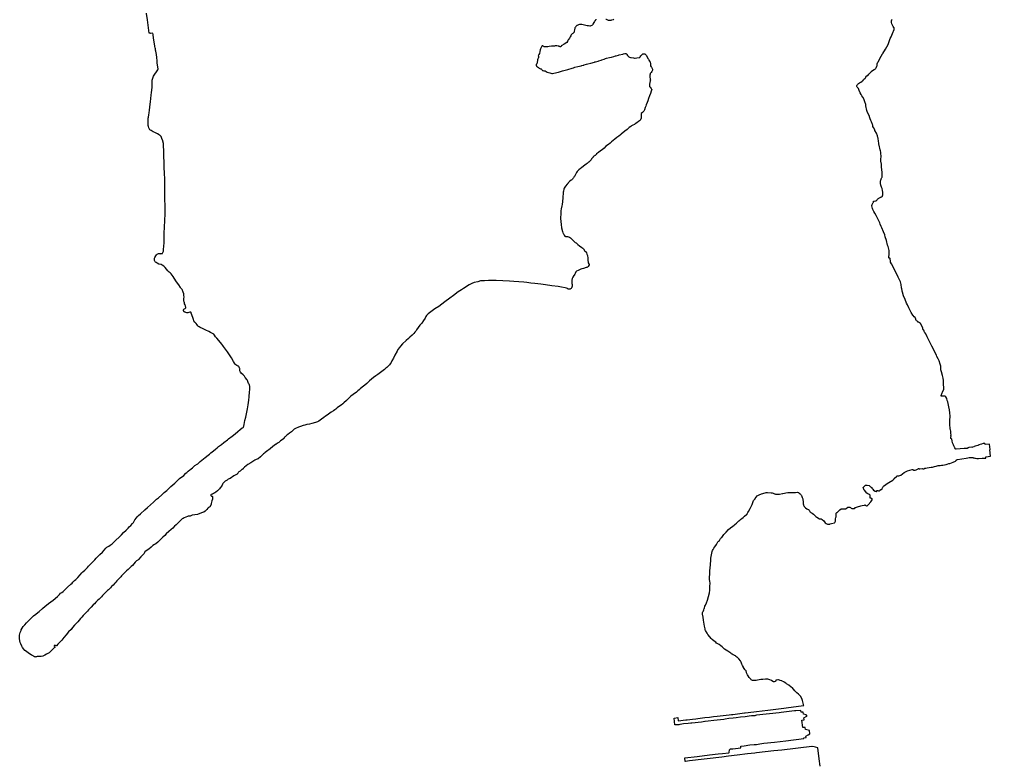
# Model space of a CAD drawing. Header units: inches. Extents: x 1341578 to 1502124, y 557203 to 748561.
# Drawn here: x 1448050 to 1456861, y 566070 to 572836 of the extents above; entities that cross this region are included whole.
import ezdxf

# ---------------------------------------------------------------- set-up
doc = ezdxf.new("R2010")
doc.units = ezdxf.units.IN
doc.header["$MEASUREMENT"] = 0
doc.layers.add('Zipcode', color=7, linetype='Continuous')

msp = doc.modelspace()

# ---------------------------------------------------------------- linework, layer by layer
at = {"layer": 'Zipcode'}
for points in [[(1453279.2, 572836.8), (1453279.1, 572831), (1453277.7, 572827.8), (1453274.8, 572823.7), (1453271.7, 572821.4), (1453268.1, 572818.2), (1453261.3, 572806.5), (1453252.2, 572792.4), (1453249.7, 572786.6), (1453244.2, 572781.6), (1453233.2, 572776.8), (1453228.7, 572775.3), (1453225.5, 572775.3), (1453211.6, 572776), (1453200.5, 572777.1), (1453176.4, 572782.5), (1453164.5, 572787.6), (1453153.3, 572789.6), (1453145.4, 572789.9), (1453129.8, 572789.2), (1453122.2, 572786.5), (1453117.2, 572784.8), (1453109.5, 572780.7), (1453106.7, 572779.4), (1453102.7, 572777.4), (1453096.6, 572772.1), (1453094.3, 572766.7), (1453090.2, 572759.2), (1453087.7, 572751), (1453085.7, 572743.5), (1453085.1, 572739.7), (1453084.4, 572730.2), (1453083.7, 572724.8), (1453081.5, 572720), (1453079.4, 572714.7), (1453078.2, 572713.3), (1453075.2, 572710.6), (1453071.4, 572707.9), (1453065.4, 572705.6), (1453061.3, 572702.8), (1453056.4, 572696.5), (1453051.9, 572687.1), (1453047.1, 572677.3), (1453041.8, 572666.8), (1453035.3, 572656.4), (1453029.6, 572649.5), (1453026.4, 572645.1), (1453024.8, 572641.1), (1453023.7, 572637.4), (1453022.6, 572634.1), (1453015.8, 572625.5), (1452993.5, 572611.7), (1452970.9, 572600.3), (1452965.7, 572596.8), (1452963.5, 572593.9), (1452962.8, 572588.7), (1452961, 572587), (1452959.3, 572586.7), (1452956.6, 572586.9), (1452952.7, 572588.4), (1452945, 572591.1), (1452942.5, 572591.9), (1452926.9, 572596.6), (1452921.1, 572597.2), (1452917.7, 572597.2), (1452914, 572596.4), (1452910.1, 572594.7), (1452905.1, 572592.7), (1452901.6, 572592.3), (1452895.1, 572592.7), (1452876, 572591.9), (1452857.5, 572588.8), (1452843.3, 572588.2), (1452830.3, 572586.7), (1452820.4, 572586.3), (1452810.3, 572587), (1452806.4, 572588.7), (1452802.6, 572591.7), (1452797.8, 572594.6), (1452794.7, 572595.2), (1452794.2, 572595.1), (1452792.1, 572594.8), (1452790.5, 572593.8), (1452789.2, 572591.8), (1452787.6, 572587.1), (1452778.1, 572568.3), (1452775.2, 572559.6), (1452771.9, 572544.7), (1452767.2, 572525.8), (1452763.3, 572518.4), (1452761.9, 572515.7), (1452761.7, 572515.5), (1452758.8, 572510.3), (1452757.8, 572506.2), (1452757.9, 572503), (1452758, 572502.8), (1452759, 572496.5), (1452759.2, 572491.5), (1452758.2, 572487.9), (1452756.8, 572484.8), (1452756.4, 572483.7), (1452753, 572478.2), (1452750.2, 572467.4), (1452749.2, 572463.5), (1452748.9, 572457.3), (1452748.4, 572449.2), (1452746.6, 572442.3), (1452745.1, 572436.6), (1452742.8, 572432.6), (1452739.4, 572427.2), (1452738.5, 572422), (1452738.8, 572417.6), (1452739.7, 572414.2), (1452741.2, 572412), (1452744.2, 572409.7), (1452744.9, 572408.8), (1452750.4, 572406.6), (1452760.5, 572397.8), (1452764.3, 572394.4), (1452771.2, 572390.2), (1452777, 572388.3), (1452784.7, 572385.6), (1452787.6, 572384), (1452790.2, 572380.9), (1452793.6, 572374.9), (1452796.9, 572371.9), (1452800.1, 572370.4), (1452808.1, 572369.2), (1452811.6, 572369), (1452818.4, 572367.7), (1452823.7, 572366), (1452828.9, 572362.9), (1452838.2, 572357.9), (1452849.4, 572353.8), (1452862.1, 572351.3), (1452872.4, 572348.5), (1452881.2, 572345.9), (1452887.8, 572345.9), (1452898.6, 572347.9), (1452939.5, 572358.1), (1452975.9, 572367.9), (1453024.1, 572381.8), (1453063.6, 572393.5), (1453065.8, 572394.1), (1453077.9, 572397.4), (1453090.2, 572400.7), (1453116.9, 572408.8), (1453146, 572415), (1453151, 572416.1), (1453164.2, 572419.1), (1453170.2, 572421.1), (1453173.9, 572422.4), (1453194.4, 572429), (1453207.2, 572432.6), (1453233.9, 572439.5), (1453235.4, 572439.9), (1453265.9, 572447.9), (1453270.2, 572449.1), (1453276.2, 572450.8), (1453300.7, 572458), (1453307.2, 572459.9), (1453327.6, 572465.8), (1453334.1, 572467.6), (1453355.3, 572474.7), (1453367.1, 572480), (1453377, 572483.9), (1453404.4, 572488.8), (1453422.6, 572493.1), (1453444, 572499), (1453457, 572503.7), (1453464.4, 572506.2), (1453484.4, 572511), (1453491.5, 572512.7), (1453525.1, 572520.8), (1453531, 572522.3), (1453542.3, 572525.2), (1453550.8, 572525.3), (1453552.5, 572524.9), (1453556.8, 572522.1), (1453556.9, 572522), (1453560.2, 572517.4), (1453567.2, 572508.9), (1453580.1, 572496.4), (1453585.4, 572493.9), (1453593.5, 572491.2), (1453599.7, 572490.1), (1453620.2, 572486.2), (1453629, 572485.1), (1453636.3, 572485), (1453651.4, 572485.4), (1453673.8, 572488.8), (1453676.8, 572489.8), (1453679.2, 572491.4), (1453682.6, 572496.4), (1453687.9, 572504.9), (1453693.1, 572512.1), (1453702.1, 572520), (1453705.9, 572521.7), (1453709.4, 572523.3), (1453712.1, 572524.4), (1453715.9, 572524.7), (1453718.2, 572524.7), (1453720.5, 572524.4), (1453722.5, 572523.3), (1453725.1, 572521.9), (1453730.7, 572518), (1453738.4, 572509.2), (1453752.4, 572481.7), (1453757.4, 572473.5), (1453761.1, 572467.4), (1453761.5, 572466.8), (1453766.7, 572458), (1453772.1, 572450.4), (1453773.6, 572444.7), (1453774.7, 572438.7), (1453775.5, 572427.5), (1453775.9, 572418.4), (1453776.6, 572413.6), (1453780.4, 572405), (1453783.2, 572401.1), (1453790.1, 572390), (1453792.6, 572383.5), (1453793.3, 572377.7), (1453792.8, 572373.9), (1453791.6, 572370.1), (1453787.6, 572361.3), (1453781.3, 572353.4), (1453773.8, 572343.7), (1453770.9, 572336.7), (1453770.2, 572332.9), (1453768.1, 572314.2), (1453768.8, 572309.7), (1453771, 572300.9), (1453773.7, 572292.5), (1453774.3, 572285), (1453773.2, 572281.3), (1453771.6, 572278.2), (1453766.8, 572248.9), (1453766.2, 572245.4), (1453764.9, 572238.5), (1453765, 572232.5), (1453765.6, 572231.2), (1453767.8, 572227.8), (1453773.3, 572219.9), (1453782.6, 572209.7), (1453785.8, 572203.8), (1453786.6, 572201.4), (1453784.4, 572193.9), (1453782.3, 572185), (1453774.3, 572163.9), (1453766.3, 572143), (1453758, 572116.9), (1453751.6, 572097.4), (1453744.8, 572080.9), (1453735.6, 572059.9), (1453732.8, 572047.9), (1453728.5, 572034.6), (1453721.5, 572016.2), (1453714.3, 572003.6), (1453702.6, 571990.1), (1453692.1, 571980.6), (1453691.7, 571976.6), (1453691.7, 571970.1), (1453691.8, 571964.2), (1453691.8, 571963.6), (1453691.2, 571943.1), (1453691.1, 571941.5), (1453690.2, 571937.6), (1453687.2, 571931.4), (1453685.7, 571928.3), (1453683.7, 571923.8), (1453682, 571920.9), (1453678.5, 571917.3), (1453674.2, 571913.6), (1453667, 571907.6), (1453652.6, 571896.2), (1453637.5, 571887.2), (1453628.9, 571882.8), (1453615.4, 571875.8), (1453609.5, 571872.1), (1453603.5, 571868.3), (1453596.9, 571864.7), (1453582.6, 571853.4), (1453563.8, 571837.7), (1453543.8, 571821.4), (1453508.8, 571793.4), (1453502.5, 571788.6), (1453486.9, 571776.3), (1453471.2, 571762.5), (1453451.7, 571747), (1453421, 571723.7), (1453409.8, 571712.7), (1453393.2, 571699.4), (1453370.8, 571683.8), (1453355.2, 571668.2), (1453336.6, 571652.9), (1453322, 571642.4), (1453304.8, 571627.9), (1453286.7, 571616.4), (1453281.2, 571607), (1453279.2, 571604.8), (1453276.7, 571602.7), (1453274.7, 571601.5), (1453269.9, 571599.5), (1453266.8, 571597.6), (1453262.8, 571594.7), (1453262.6, 571594.5), (1453256.7, 571588.9), (1453254.2, 571585.5), (1453251, 571581.2), (1453241.4, 571569.3), (1453235.9, 571561.9), (1453224, 571548.1), (1453220.8, 571544.3), (1453216.6, 571540.4), (1453212.9, 571538.2), (1453207.9, 571534.7), (1453204.3, 571531.8), (1453199.8, 571528.1), (1453193.2, 571522.8), (1453168.8, 571504.7), (1453149.8, 571489.3), (1453146.6, 571486.7), (1453139.6, 571480.9), (1453126.5, 571470.5), (1453123, 571467.7), (1453116.7, 571461.4), (1453110.8, 571454.6), (1453104.4, 571444.5), (1453090.6, 571422.3), (1453084.5, 571410.6), (1453083.2, 571408), (1453076.7, 571395.9), (1453072.2, 571390.3), (1453068.2, 571386.5), (1453060.8, 571379.5), (1453060.5, 571379.2), (1453056, 571375.7), (1453044.2, 571366.8), (1453042, 571364.4), (1453029.2, 571350.5), (1453027.9, 571349.3), (1453018.8, 571340.7), (1453002.9, 571321.2), (1452993.1, 571303.7), (1452990.5, 571294.9), (1452986.4, 571277.3), (1452983.9, 571266.1), (1452983.8, 571265.7), (1452979.6, 571216.7), (1452979.5, 571212.1), (1452979.4, 571211.3), (1452973.5, 571156.2), (1452971, 571142.7), (1452964.9, 571115.4), (1452962.1, 571099.1), (1452961.2, 571085.7), (1452960.8, 571061.9), (1452960.1, 571042.8), (1452960.2, 571029), (1452964, 570974.4), (1452967.8, 570942.8), (1452976.4, 570910.1), (1452979.9, 570898.5), (1452982.4, 570893.8), (1452991.9, 570875.9), (1452997.9, 570868.8), (1453003.9, 570865.9), (1453010, 570864.5), (1453015, 570864.2), (1453021, 570864), (1453030.2, 570862.5), (1453036.2, 570860.1), (1453042, 570857.6), (1453048.5, 570853.1), (1453069.6, 570830.3), (1453075.6, 570825.4), (1453093, 570811.4), (1453093.4, 570811.1), (1453100, 570805.7), (1453117.1, 570791.8), (1453130.7, 570781), (1453152, 570765.5), (1453162, 570757.6), (1453167.8, 570752.3), (1453180.6, 570732.8), (1453185.8, 570727), (1453187.4, 570725.2), (1453193.6, 570716.2), (1453198.1, 570704.1), (1453202.8, 570693.1), (1453204.9, 570687.2), (1453206.9, 570674.6), (1453207.9, 570657.8), (1453208.4, 570643.5), (1453208.6, 570637.8), (1453209.5, 570631.7), (1453211.4, 570627), (1453217.5, 570611.5), (1453218.5, 570609.3), (1453218.4, 570606), (1453217.8, 570603.3), (1453216, 570600.9), (1453210.9, 570593.1), (1453204.5, 570585.9), (1453198.9, 570583.7), (1453192.4, 570582.3), (1453167.4, 570575.5), (1453151, 570571.8), (1453143.2, 570568.1), (1453120.4, 570556.2), (1453105, 570548.8), (1453099, 570544.8), (1453097, 570542), (1453094, 570536.5), (1453092, 570530), (1453089.2, 570522.8), (1453082.7, 570513.4), (1453079.6, 570509.1), (1453070.1, 570496.6), (1453066.3, 570489.9), (1453064.2, 570483.6), (1453063.9, 570478.2), (1453062.8, 570470), (1453062.6, 570466.5), (1453060.9, 570437.8), (1453062.9, 570435.3), (1453064.3, 570431.6), (1453065.2, 570426.5), (1453065.1, 570423.1), (1453064.6, 570419.2), (1453064.6, 570418.7), (1453063.4, 570411.4), (1453062.2, 570408), (1453060.4, 570403.1), (1453059.1, 570400.4), (1453058.6, 570399.5), (1453055, 570393.4), (1453051.1, 570389.8), (1453046.1, 570386.9), (1453042.9, 570385.6), (1453039.3, 570385.5), (1453035.3, 570386.3), (1453029.1, 570387.9), (1453021.7, 570391.5), (1453012.8, 570394.5), (1453001.4, 570397.8), (1452969.1, 570405.6), (1452938.7, 570409.5), (1452879, 570416.9), (1452823.9, 570427.3), (1452779.7, 570432.1), (1452726.1, 570438.8), (1452690.5, 570442.3), (1452653.3, 570447.7), (1452625.7, 570450.3), (1452537, 570457.1), (1452496.5, 570460.3), (1452436.2, 570462), (1452375.3, 570465.2), (1452304.8, 570463.7), (1452268.6, 570462.8), (1452232.1, 570460.7), (1452207.7, 570454.6), (1452175.2, 570447), (1452155.2, 570439), (1452142.7, 570431.3), (1452130.4, 570424.5), (1452079.6, 570393.6), (1452062.2, 570381.2), (1452030.2, 570360.8), (1451987.5, 570329.6), (1451954.1, 570304.2), (1451910, 570272.9), (1451881.2, 570251.5), (1451855.2, 570230.4), (1451818.8, 570206.5), (1451795.2, 570189.9), (1451758, 570161.5), (1451743.3, 570147.1), (1451737.8, 570137.5), (1451730.6, 570123.1), (1451716.6, 570101.3), (1451699.9, 570079.2), (1451683.5, 570059.2), (1451653.3, 570018.7), (1451645.1, 570006), (1451638.6, 569996.5), (1451629.2, 569984.7), (1451613.4, 569969.4), (1451593.4, 569949.9), (1451580, 569939.2), (1451558.5, 569920), (1451526.5, 569890.3), (1451506.9, 569869.3), (1451498.1, 569856.9), (1451484.7, 569837.3), (1451476.9, 569824.7), (1451456.3, 569787.7), (1451442.6, 569759.1), (1451428.9, 569734.4), (1451421.6, 569721.1), (1451414.3, 569710), (1451406.9, 569700.2), (1451396.6, 569688.7), (1451383.8, 569676), (1451374.7, 569668.1), (1451360.9, 569656.3), (1451338.7, 569638), (1451301, 569612.5), (1451282.2, 569599.3), (1451262.7, 569585.2), (1451224.8, 569554.2), (1451219.8, 569549.6), (1451215.9, 569544.6), (1451212.3, 569539.7), (1451210.5, 569537.6), (1451206.8, 569535.3), (1451200.8, 569531.1), (1451182.9, 569516.3), (1451160.7, 569498), (1451142.1, 569480.9), (1451131.6, 569472.3), (1451120.3, 569462.7), (1451108, 569451.3), (1451076.8, 569429.3), (1451058.1, 569415.5), (1451036.2, 569393.6), (1451023.6, 569382.5), (1451018.3, 569377), (1450993.4, 569353.4), (1450984.3, 569345.7), (1450967.9, 569333.5), (1450953.9, 569324), (1450933, 569308.6), (1450926, 569302.7), (1450919.9, 569297), (1450911.8, 569290.3), (1450900.3, 569283.2), (1450877.5, 569269.8), (1450855.5, 569251.9), (1450842.2, 569242.3), (1450826.4, 569232.8), (1450813, 569222.3), (1450790.4, 569205), (1450766.1, 569188.9), (1450759.9, 569185.5), (1450753.6, 569182), (1450736.3, 569177), (1450704.2, 569167), (1450680.6, 569161.6), (1450658.8, 569157.6), (1450640.6, 569153.2), (1450625, 569149), (1450601.1, 569140.5), (1450582.8, 569134.3), (1450553.9, 569122.2), (1450548.4, 569119.3), (1450541.8, 569115.1), (1450534.3, 569107), (1450528, 569100), (1450518.8, 569091.7), (1450499.3, 569077.8), (1450484.4, 569067.7), (1450477.4, 569061.8), (1450472.6, 569057.7), (1450459.9, 569046.9), (1450455.1, 569042), (1450453.3, 569039.3), (1450453.3, 569039.3), (1450451.4, 569034.6), (1450449.8, 569031.8), (1450445.3, 569027.7), (1450435.3, 569019.3), (1450417.9, 569009), (1450411.2, 569003), (1450403.4, 568995.5), (1450398.2, 568991.7), (1450391.2, 568988.4), (1450375.5, 568977), (1450373.3, 568975.3), (1450362.1, 568966.6), (1450350.4, 568957.5), (1450326.1, 568937.3), (1450291.4, 568912.8), (1450281.1, 568904.9), (1450273.9, 568898.4), (1450264.9, 568890.6), (1450255.5, 568881.7), (1450244.2, 568871.4), (1450236.9, 568864.7), (1450214.7, 568847.3), (1450197.3, 568839.4), (1450185.4, 568833.9), (1450167.3, 568823.1), (1450148.2, 568809.1), (1450123.8, 568793.5), (1450108.1, 568782), (1450093.3, 568770.4), (1450086.4, 568764.4), (1450083.4, 568761.3), (1450081.1, 568756.9), (1450079.6, 568754.3), (1450078.4, 568752.8), (1450075.3, 568751.2), (1450072.7, 568750.6), (1450069.8, 568749.6), (1450068.9, 568749.4), (1450064.9, 568746.3), (1450051.5, 568733), (1450041.3, 568727.2), (1450036.3, 568723.8), (1450033.6, 568718.2), (1450031.8, 568715.3), (1450029.1, 568710.3), (1450027, 568708.5), (1450022.5, 568705.3), (1450012.5, 568701.8), (1449996.1, 568692.6), (1449961.8, 568668.9), (1449945, 568660), (1449933.7, 568652.5), (1449918.2, 568641.9), (1449904.8, 568630), (1449896.2, 568621.6), (1449892.3, 568616), (1449888.7, 568607.9), (1449883.1, 568598), (1449877, 568589.3), (1449871.8, 568582.2), (1449864.2, 568574.7), (1449860.9, 568570.5), (1449846.5, 568556), (1449831.7, 568544.7), (1449822, 568536.1), (1449811.2, 568530), (1449801.1, 568525.9), (1449789.7, 568522.1), (1449786.9, 568520), (1449786.6, 568518.5), (1449786.9, 568514.6), (1449788.5, 568510.1), (1449789.5, 568508.7), (1449793.2, 568506.9), (1449796, 568506.3), (1449798.8, 568506.2), (1449800.3, 568506), (1449801.8, 568504.3), (1449802.7, 568501.6), (1449802.8, 568499.1), (1449802.6, 568493.9), (1449800.4, 568480), (1449795.7, 568463.5), (1449793.4, 568452.9), (1449791.2, 568439.2), (1449788.9, 568433), (1449785.9, 568425), (1449778.9, 568414.4), (1449773.7, 568408.3), (1449766.3, 568402.8), (1449760.4, 568396.7), (1449750.3, 568385.2), (1449735.6, 568371.5), (1449723.9, 568363.2), (1449711.9, 568357.5), (1449686.3, 568348.4), (1449665.1, 568342), (1449640.5, 568338.2), (1449617.2, 568333.1), (1449605.7, 568328.7), (1449600.3, 568326.6), (1449595.2, 568325.7), (1449591.2, 568325), (1449582.6, 568325.6), (1449574.5, 568323), (1449561.2, 568317), (1449544.7, 568308.9), (1449536.3, 568305.8), (1449528, 568301), (1449517.5, 568292.5), (1449507.6, 568284.1), (1449492.2, 568268), (1449481, 568257.3), (1449471.6, 568247.6), (1449457.7, 568234.7), (1449440.9, 568217.8), (1449425.6, 568203.4), (1449407.1, 568186.6), (1449382.6, 568164.3), (1449368.1, 568150.2), (1449352.1, 568134.7), (1449327.6, 568109.2), (1449316.1, 568098.1), (1449305.2, 568088.3), (1449288.6, 568075.8), (1449275.9, 568068.2), (1449262, 568057.8), (1449244.4, 568043.4), (1449222.8, 568025.7), (1449200.2, 568009.8), (1449188.3, 568000.2), (1449184.4, 567995.4), (1449181.5, 567987.8), (1449180.1, 567984.6), (1449176.7, 567981.1), (1449167.7, 567971.5), (1449150.6, 567956.8), (1449130.5, 567932.4), (1449123.7, 567926.2), (1449113.8, 567919.5), (1449101.2, 567908.2), (1449087.4, 567892.7), (1449075, 567878.9), (1449064.8, 567869.7), (1449051.6, 567857.4), (1449037.4, 567842.4), (1449023.1, 567829), (1449010.9, 567817.5), (1449000.1, 567806.7), (1448985.5, 567791.6), (1448976.9, 567783.9), (1448968.8, 567774.7), (1448958.2, 567761.7), (1448945.4, 567749.9), (1448934.6, 567739.5), (1448924.1, 567727.7), (1448915.9, 567717.8), (1448900.3, 567699.1), (1448885, 567685.6), (1448875.9, 567675.2), (1448869.1, 567668.1), (1448859.6, 567657.7), (1448850.1, 567649.9), (1448840.1, 567641.9), (1448816.3, 567618.7), (1448804.4, 567604.5), (1448795.6, 567594.4), (1448783.1, 567580.8), (1448774.8, 567573.3), (1448762.2, 567562.1), (1448743, 567543.3), (1448731.2, 567530.6), (1448720.5, 567520.5), (1448701, 567500), (1448677.1, 567475.4), (1448666.7, 567463.9), (1448646.3, 567442.7), (1448628.8, 567424.4), (1448616.7, 567409.8), (1448604.5, 567396.9), (1448579.2, 567367.1), (1448570, 567356.6), (1448559.2, 567345.4), (1448549.7, 567334.9), (1448532.7, 567313.5), (1448518.4, 567297.2), (1448495.7, 567274.2), (1448474.1, 567247.6), (1448452.6, 567223.5), (1448433.8, 567200.4), (1448400.1, 567163.7), (1448386.4, 567149.4), (1448382.6, 567147.6), (1448380.6, 567147.8), (1448376.4, 567149.9), (1448373.3, 567151.3), (1448370.5, 567152.5), (1448368.7, 567151.9), (1448366.8, 567150.4), (1448365.6, 567149.1), (1448365, 567147.6), (1448365.2, 567145.8), (1448366.2, 567143.9), (1448367.7, 567141.6), (1448370.5, 567135.8), (1448370.2, 567134), (1448366.8, 567129), (1448363.8, 567126.2), (1448351.6, 567114.9), (1448330.9, 567096.7), (1448319.3, 567084.4), (1448297.2, 567072.3), (1448281.2, 567063), (1448262.9, 567055.5), (1448246.6, 567051.9), (1448227.6, 567050.7), (1448216.4, 567052.3), (1448211.5, 567052.2), (1448205.1, 567049.7), (1448201, 567047.3), (1448197.4, 567046.8), (1448192.6, 567046.6), (1448189.2, 567047.3), (1448178.5, 567054.5), (1448174.9, 567057.4), (1448169.2, 567059.7), (1448160.8, 567063.1), (1448146.6, 567072), (1448132.7, 567081.4), (1448113.9, 567095.6), (1448100, 567107.2), (1448089.4, 567118.1), (1448079.2, 567131.8), (1448070.8, 567145.8), (1448062.5, 567166.6), (1448058, 567178.9), (1448050.6, 567212.8), (1448050.4, 567226.1), (1448050.2, 567235.2), (1448050.9, 567245.1), (1448054, 567257.9), (1448057.1, 567268.2), (1448060.4, 567276.8), (1448065, 567287.7), (1448067.5, 567294.2), (1448075.8, 567309.5), (1448084, 567322.7), (1448092.4, 567333.9), (1448098.8, 567340.2), (1448113.4, 567355.8), (1448136, 567378.6), (1448160.2, 567401.8), (1448178.4, 567419.1), (1448200.2, 567437), (1448216.3, 567450.1), (1448230.6, 567461.2), (1448258.2, 567486.2), (1448282.3, 567506.9), (1448295.2, 567516.6), (1448313.6, 567532.6), (1448334, 567547.4), (1448357.5, 567564.2), (1448395.6, 567596.4), (1448415.3, 567615.6), (1448424.3, 567625.6), (1448433.9, 567632.9), (1448446.9, 567641.8), (1448462.1, 567655.9), (1448486.6, 567681.9), (1448515.6, 567709), (1448527.3, 567717.8), (1448534.3, 567727.2), (1448543.1, 567736.1), (1448550.5, 567742.6), (1448561.2, 567751.5), (1448578.9, 567769.6), (1448601.5, 567792.2), (1448615.6, 567810.3), (1448625, 567819.7), (1448642.2, 567835.9), (1448654.5, 567847.7), (1448666.9, 567857.9), (1448676.4, 567870.1), (1448713.2, 567907.9), (1448734.7, 567929.2), (1448747.3, 567945.6), (1448765.1, 567962), (1448781.2, 567976.6), (1448803.5, 568000), (1448834.8, 568035.6), (1448844.2, 568043.4), (1448848.2, 568046.4), (1448856.1, 568051.1), (1448860.7, 568053.7), (1448873.3, 568061.7), (1448881.7, 568068.4), (1448890.5, 568074.4), (1448898.4, 568081.6), (1448920.5, 568103.5), (1448957.7, 568138.7), (1448975, 568157.2), (1448995.8, 568176.8), (1449018.2, 568198.9), (1449036.3, 568216.2), (1449046.5, 568227.9), (1449062.3, 568241.2), (1449077.5, 568258.7), (1449084.7, 568268.4), (1449097, 568291.6), (1449111.9, 568311.3), (1449119.4, 568319.7), (1449131.4, 568331.5), (1449147.8, 568345.3), (1449188.7, 568381.8), (1449212.5, 568404.1), (1449267, 568452.1), (1449279, 568464.4), (1449293.9, 568478.5), (1449312.6, 568493.1), (1449343.6, 568518.4), (1449364.5, 568539.1), (1449387.6, 568558.5), (1449409.3, 568579.8), (1449423.3, 568593.5), (1449459.8, 568624.2), (1449483.8, 568649.1), (1449502.4, 568666.1), (1449542, 568695.9), (1449560.6, 568714.9), (1449569.3, 568722.7), (1449581.3, 568732.7), (1449595.6, 568744.8), (1449603.9, 568751), (1449604.8, 568751.6), (1449607.7, 568753.8), (1449609, 568755.1), (1449619.3, 568765.7), (1449636.9, 568780.9), (1449642.9, 568785.2), (1449663.1, 568798.7), (1449668, 568802.1), (1449670.4, 568804.3), (1449679.7, 568813.2), (1449689.6, 568821.1), (1449735.4, 568858.6), (1449761.3, 568880.2), (1449773.4, 568889.3), (1449785.6, 568899.8), (1449811.8, 568920), (1449830, 568933), (1449844.7, 568944.6), (1449857.3, 568958.4), (1449883, 568976.2), (1449904.9, 568994.8), (1449936.6, 569017.4), (1449946.9, 569027), (1449979.7, 569053.1), (1450006.3, 569072.7), (1450032.5, 569093.9), (1450054.2, 569112.9), (1450071.9, 569126.4), (1450079, 569130.2), (1450081.9, 569133.9), (1450084, 569137.7), (1450085.7, 569142.8), (1450088.4, 569156.4), (1450095.4, 569193.2), (1450105.1, 569225.2), (1450120.2, 569301.5), (1450126.5, 569335.3), (1450130.7, 569380.1), (1450133.9, 569407.8), (1450138.5, 569454.2), (1450139.6, 569473.6), (1450140.1, 569499), (1450140.2, 569504.7), (1450138.5, 569512), (1450137.7, 569515.7), (1450133.3, 569522.6), (1450129.2, 569530), (1450126.5, 569538.8), (1450123.5, 569549.4), (1450122.3, 569551.4), (1450115.4, 569562.8), (1450098.3, 569585.8), (1450091.2, 569595.3), (1450079.1, 569608.4), (1450062.9, 569624.7), (1450054.5, 569633.1), (1450051.5, 569639.4), (1450050.2, 569644.9), (1450049.8, 569649.7), (1450050, 569653.6), (1450049.8, 569659.5), (1450048.4, 569665.9), (1450047.1, 569669.4), (1450043.7, 569678.9), (1450041.3, 569684.5), (1450039.1, 569686.8), (1450034.4, 569688), (1450028.1, 569689.4), (1450021.8, 569692), (1450014.8, 569698), (1450008.5, 569706.6), (1450001.8, 569715.3), (1449992.9, 569729.9), (1449973.2, 569762.4), (1449961.4, 569782.1), (1449938, 569817.5), (1449902.3, 569864.7), (1449894.6, 569875.6), (1449885.7, 569888.4), (1449875.6, 569901.3), (1449873.8, 569903.6), (1449841, 569940.6), (1449828.1, 569954.9), (1449819.5, 569969.1), (1449813.8, 569976.6), (1449802.2, 569985), (1449784.5, 569994.2), (1449768, 570001.6), (1449742.8, 570012.9), (1449727.9, 570019.2), (1449711.3, 570028.2), (1449688.8, 570039), (1449681.9, 570043.4), (1449675.4, 570049), (1449670.2, 570054.9), (1449661.8, 570063.3), (1449653, 570074), (1449647.3, 570080.6), (1449640.5, 570088.1), (1449632.6, 570099.9), (1449629.7, 570111.4), (1449623.1, 570130.7), (1449609.8, 570167.8), (1449607.7, 570173.2), (1449607.5, 570173.9), (1449605.9, 570176.7), (1449604.2, 570177.3), (1449602.4, 570177.4), (1449600.5, 570177.5), (1449594.8, 570177.2), (1449586.3, 570174.7), (1449578.6, 570172.7), (1449573.5, 570172.3), (1449568.4, 570172.9), (1449558.5, 570175.1), (1449554.1, 570177.1), (1449552.2, 570177.8), (1449549, 570179.1), (1449546.8, 570180.3), (1449545.4, 570181.1), (1449544.4, 570182.1), (1449542.8, 570183.9), (1449541.5, 570185.3), (1449538.8, 570190), (1449538.3, 570194.2), (1449538.3, 570194.4), (1449539.3, 570198.5), (1449543, 570203.6), (1449547, 570207.1), (1449548, 570208.1), (1449548.8, 570208.4), (1449554.5, 570210.9), (1449557.2, 570213.1), (1449558.8, 570216.7), (1449559.1, 570219.2), (1449555.5, 570234.1), (1449554.9, 570242.3), (1449553.4, 570245.6), (1449549, 570254.4), (1449546.7, 570262.5), (1449543.5, 570271.1), (1449541.6, 570277.1), (1449540.7, 570284.9), (1449540.7, 570289.5), (1449541.4, 570301.5), (1449543.4, 570312.9), (1449542.8, 570331.7), (1449542, 570340.2), (1449541.2, 570342.7), (1449535.6, 570359.2), (1449531.9, 570369), (1449529.6, 570375), (1449528.3, 570378.2), (1449525.6, 570383), (1449522.8, 570385.9), (1449517.8, 570391.1), (1449515, 570396.8), (1449511.6, 570403.1), (1449496.2, 570426.9), (1449474.8, 570454.2), (1449453.2, 570485.9), (1449445, 570501.6), (1449436.6, 570514.6), (1449426.7, 570527.1), (1449417.8, 570534.5), (1449409, 570539.6), (1449395.7, 570551.9), (1449371.4, 570583.3), (1449358.9, 570593.9), (1449345.1, 570605.4), (1449335.5, 570609.2), (1449315.8, 570614.1), (1449300.8, 570621.2), (1449289.9, 570629.2), (1449284.7, 570632.2), (1449281.1, 570635.7), (1449277.4, 570641.9), (1449275.5, 570645.6), (1449274.5, 570650.9), (1449274.3, 570653.3), (1449274.4, 570656.7), (1449275.5, 570665.7), (1449276.5, 570668.5), (1449279, 570675.1), (1449287.1, 570689.7), (1449292.6, 570698.5), (1449300.4, 570705.3), (1449313.2, 570710.5), (1449317.3, 570711.4), (1449324.3, 570710.5), (1449329.7, 570708.8), (1449334.1, 570709), (1449334.8, 570709), (1449341.4, 570709.8), (1449345.3, 570710.4), (1449346.9, 570711.3), (1449348.9, 570713.2), (1449352.7, 570720.4), (1449356.1, 570732.9), (1449358.7, 570747.6), (1449361.7, 570777.8), (1449363.5, 570807.3), (1449364.1, 570836.5), (1449364.4, 570888.6), (1449366.6, 570956.9), (1449369.1, 571002.6), (1449371.8, 571075.2), (1449371.8, 571078), (1449371.9, 571126.7), (1449371.3, 571146.5), (1449369.6, 571201.5), (1449369.5, 571279.4), (1449369, 571314.1), (1449368, 571374.7), (1449365.2, 571448.8), (1449364.6, 571481.1), (1449364, 571518.2), (1449363.5, 571529.3), (1449360.7, 571600.9), (1449360.5, 571639.8), (1449360.5, 571646.8), (1449360, 571654), (1449358.3, 571676.9), (1449355.8, 571709.7), (1449352.7, 571729.1), (1449351, 571733.8), (1449343, 571755.9), (1449339.7, 571764.3), (1449335.4, 571771.7), (1449332.1, 571776.4), (1449328.1, 571781.3), (1449321.1, 571785.8), (1449318.9, 571787.2), (1449304.2, 571798.2), (1449279.8, 571809.4), (1449264.6, 571816.4), (1449246.4, 571825.8), (1449238.3, 571829.6), (1449234.2, 571833), (1449230.5, 571839.1), (1449225.5, 571850.6), (1449220.6, 571864.5), (1449219.1, 571872.6), (1449218.8, 571888.7), (1449218.6, 571896.1), (1449218.1, 571927.4), (1449219.2, 571937.9), (1449220.6, 571948.6), (1449224.9, 571969.2), (1449227.2, 571987.8), (1449230.1, 572011.2), (1449236.6, 572065.7), (1449238.7, 572088.2), (1449241.4, 572116.9), (1449244.4, 572146.7), (1449247.2, 572173.4), (1449250.8, 572194.1), (1449254.1, 572220.8), (1449255.6, 572237.3), (1449253.8, 572259.5), (1449253.4, 572272.4), (1449255.9, 572283.1), (1449268, 572321.6), (1449306.7, 572378.2), (1449310.2, 572383.3), (1449301.2, 572440.4), (1449299.2, 572458.3), (1449295.6, 572490.5), (1449292.5, 572518.4), (1449287.6, 572547.2), (1449286.2, 572555.8), (1449283.4, 572572.4), (1449283.2, 572573.5), (1449279.6, 572593.6), (1449269.7, 572649.4), (1449266.9, 572665.1), (1449262.8, 572698.2), (1449261.3, 572710.2), (1449241.3, 572708.2), (1449237.4, 572709.8), (1449235.3, 572710.9), (1449233.4, 572711.4), (1449226.8, 572711.1), (1449217.2, 572783.6), (1449210.8, 572832.8), (1449200.7, 572908.5)], [(1453442.6, 572836.9), (1453437.4, 572833.3), (1453421.8, 572827.4), (1453415.2, 572825.7), (1453406.2, 572825.5), (1453395.5, 572826.6), (1453376.6, 572834.2), (1453370.8, 572835.8)], [(1455313.3, 566055.5), (1455306.8, 566121.6), (1455293.6, 566220.9), (1455271.6, 566226.9), (1455259.1, 566229.7), (1455240.7, 566233.9), (1455240.5, 566234.8), (1454965.7, 566201.2), (1454894.6, 566193.4), (1454738.2, 566176.3), (1454722.9, 566174.4), (1454654.6, 566166.4), (1454561.8, 566155), (1454484.4, 566145.2), (1454422.3, 566137.8), (1454129.5, 566103.3), (1454093.8, 566098.5), (1454091.4, 566098.2), (1454088.3, 566129.9), (1454199.2, 566144.1), (1454310.4, 566157.6), (1454389.2, 566166.9), (1454428.1, 566171.1), (1454428.3, 566171.1), (1454486.2, 566177.4), (1454488, 566180.8), (1454493.4, 566203.4), (1454494.5, 566206.8), (1454494.8, 566207.7), (1454496.8, 566210.2), (1454498.7, 566211.4), (1454500.6, 566212), (1454521.8, 566213.7), (1454596.4, 566222.3), (1454595.2, 566237.2), (1454595.1, 566237.8), (1454624.3, 566241.6), (1454676.3, 566248.1), (1454716.3, 566251.8), (1454737.8, 566253.7), (1454768.6, 566258.1), (1454803.9, 566263), (1454901.6, 566274.1), (1455003.4, 566285.6), (1455166.7, 566306), (1455166.7, 566306.4), (1455167.8, 566311.6), (1455186.9, 566316.4), (1455185.1, 566329.2), (1455205.9, 566340.9), (1455205.9, 566340.9), (1455220.5, 566349.1), (1455220.5, 566349.5), (1455216.8, 566379.2), (1455180.3, 566388.3), (1455177.9, 566408), (1455167.5, 566407.5), (1455160.4, 566407.1), (1455157.9, 566407), (1455148.6, 566473.3), (1455165.4, 566474.9), (1455168.6, 566475.1), (1455168.6, 566475.4), (1455167.8, 566495.7), (1455188.2, 566506.7), (1455195.8, 566510.8), (1455188.1, 566520.7), (1455186.6, 566521.2), (1455164.4, 566528.7), (1455160.1, 566546.8), (1455145.4, 566546.8), (1455143.9, 566546.8), (1455142.3, 566546.8), (1455139.6, 566561.5), (1455095.4, 566557.5), (1455083.2, 566558.3), (1454960.2, 566543.3), (1454943.8, 566541.3), (1454736.4, 566517.7), (1454726.6, 566515.3), (1454721.7, 566514.1), (1454719.5, 566513.7), (1454715.5, 566513), (1454692, 566511.2), (1454671.4, 566509.6), (1454633.6, 566504.4), (1454591.7, 566500), (1454553.5, 566495.5), (1454525.4, 566492.8), (1454484.6, 566487.9), (1454452.7, 566482.6), (1454440.2, 566480.6), (1454381.3, 566473.8), (1454351.4, 566470.2), (1454297.3, 566464.1), (1454272, 566461.2), (1454268.3, 566460.6), (1454239.3, 566456), (1454149.1, 566446.1), (1454140.4, 566445.4), (1454116.8, 566443.5), (1454074.7, 566438.7), (1454045.3, 566434.3), (1454040.7, 566433.5), (1454033.2, 566432.1), (1454023.8, 566431.5), (1454001.5, 566430), (1453997, 566429.7), (1453991.2, 566492.3), (1454022.4, 566496.5), (1454026.8, 566467.2), (1454095.8, 566475.5), (1454107, 566476.7), (1454155.9, 566482), (1454185.7, 566486.2), (1454204.8, 566488.9), (1454248.6, 566493.9), (1454269.1, 566496.1), (1454311.6, 566500.7), (1454347.1, 566505.5), (1454380.8, 566510), (1454488.9, 566523.1), (1454510.4, 566525), (1454522.6, 566526.1), (1454543, 566528.9), (1454587.1, 566535), (1454628, 566539.1), (1454633, 566539.6), (1454661.5, 566543), (1454736.2, 566551.3), (1454838.9, 566564.2), (1454983.8, 566581.4), (1455006.7, 566584.5), (1455164.7, 566605.5), (1455165.8, 566605.6), (1455163.4, 566612.3), (1455163.1, 566614.5), (1455160.1, 566628.7), (1455153.7, 566652.8), (1455147.7, 566669.6), (1455135.7, 566691.2), (1455128.6, 566700.9), (1455117.7, 566710.4), (1455103, 566722.5), (1455087.8, 566736.8), (1455087.7, 566736.9), (1455083.7, 566740.6), (1455073.3, 566753.6), (1455073.3, 566753.6), (1455070.7, 566756.8), (1455062.9, 566765.6), (1455061.2, 566766.9), (1455052.7, 566773.5), (1455029.6, 566790.1), (1455010.7, 566804.6), (1455004, 566808.8), (1455004, 566808.8), (1454987.2, 566819.4), (1454984.6, 566821.1), (1454971.1, 566828.8), (1454971.1, 566828.8), (1454966.7, 566831.4), (1454952.6, 566834.2), (1454945.7, 566837.2), (1454936.6, 566838.9), (1454929.1, 566838.2), (1454917.5, 566836.1), (1454913.8, 566835.2), (1454911.7, 566833.6), (1454911.1, 566831.7), (1454910.7, 566829.1), (1454910.6, 566828.4), (1454909.9, 566825.8), (1454909.1, 566824.5), (1454906.7, 566823.5), (1454897.5, 566822.2), (1454892.7, 566821.7), (1454890.1, 566821.9), (1454886.5, 566823.7), (1454874.3, 566832.1), (1454859.2, 566840.6), (1454849, 566842.9), (1454840.8, 566844.6), (1454829.8, 566845.3), (1454824, 566846), (1454824, 566846), (1454819.6, 566846.5), (1454794.5, 566842.8), (1454777.7, 566841.4), (1454761.4, 566838.9), (1454746.4, 566836.6), (1454734.6, 566834.4), (1454728.5, 566833.9), (1454714.1, 566832.7), (1454710.7, 566832.4), (1454704, 566832.7), (1454700, 566833.7), (1454694.9, 566836.3), (1454694.7, 566836.4), (1454689.9, 566839.3), (1454689.8, 566839.5), (1454684.5, 566844.3), (1454682.1, 566847.1), (1454679.1, 566850.5), (1454673.4, 566857.7), (1454672, 566859.6), (1454660.8, 566875.2), (1454655.7, 566884), (1454647.4, 566902.9), (1454646.6, 566905.5), (1454641.9, 566921.1), (1454636.4, 566928.7), (1454631.1, 566931.6), (1454630.8, 566931.7), (1454629, 566933.8), (1454627.1, 566937.9), (1454624.7, 566943.3), (1454616.6, 566958.9), (1454616.2, 566959.6), (1454609.7, 566970.7), (1454604.6, 566983), (1454604.6, 566983), (1454597.2, 567000.6), (1454590.7, 567012.5), (1454575.4, 567030), (1454563.8, 567041.1), (1454558.4, 567046.3), (1454550.5, 567052.5), (1454550.4, 567052.6), (1454546.1, 567056), (1454537.5, 567060.6), (1454533.4, 567062.9), (1454533.3, 567062.9), (1454525.4, 567067.2), (1454517.7, 567071.6), (1454511, 567075.4), (1454504.2, 567080.3), (1454495.3, 567087.3), (1454477.3, 567100), (1454463.3, 567109.1), (1454462, 567109.9), (1454447.7, 567119.4), (1454443.1, 567121.5), (1454436.7, 567126.4), (1454428, 567135.3), (1454424.5, 567138.2), (1454414.6, 567146.8), (1454397.4, 567159.7), (1454375.4, 567173.5), (1454367.7, 567180.5), (1454354.3, 567191.5), (1454333.5, 567206.8), (1454329.7, 567211), (1454327.1, 567213.9), (1454314.7, 567228.4), (1454314.7, 567228.4), (1454314.2, 567229), (1454297, 567251.6), (1454288.7, 567264.3), (1454274.5, 567286.3), (1454272.2, 567292.2), (1454269.9, 567301.8), (1454265.1, 567325.6), (1454261.2, 567346), (1454257.6, 567382.1), (1454253.7, 567408.6), (1454247.2, 567435.6), (1454246.6, 567445.4), (1454247.8, 567450.4), (1454249.4, 567456), (1454252, 567461.2), (1454259.6, 567476.2), (1454262.9, 567486.6), (1454264.4, 567491.1), (1454269.4, 567509.5), (1454273.4, 567517.9), (1454283.3, 567537.4), (1454291.2, 567561.6), (1454302.8, 567597), (1454310.8, 567630.8), (1454313.3, 567653), (1454314.8, 567684.5), (1454315.7, 567719.3), (1454315, 567733.2), (1454310.8, 567753.3), (1454310, 567758.5), (1454311, 567773.9), (1454313.2, 567795.5), (1454313.9, 567833.4), (1454315.8, 567852), (1454320.9, 567886.6), (1454323, 567924.5), (1454324.2, 567943.4), (1454329.2, 567975.7), (1454333.9, 568004.9), (1454337.3, 568012.6), (1454343, 568021.6), (1454351, 568034.7), (1454359, 568047.7), (1454373, 568067.1), (1454376.4, 568073.2), (1454386.5, 568091.3), (1454389.2, 568095.2), (1454392.1, 568097.1), (1454394.4, 568097.8), (1454396.6, 568098.5), (1454399.9, 568101.2), (1454401.6, 568105), (1454404.1, 568110.7), (1454407, 568117.3), (1454409.5, 568122.1), (1454412.6, 568125.6), (1454416.9, 568127.5), (1454420.5, 568130.7), (1454423.2, 568133.2), (1454441.5, 568158.4), (1454444.1, 568161.6), (1454446.5, 568164.5), (1454460.9, 568179.9), (1454484, 568204.6), (1454500.1, 568218.6), (1454522.1, 568235.3), (1454522.4, 568235.5), (1454534.7, 568244), (1454541.4, 568250.1), (1454555, 568262.4), (1454566.8, 568273.3), (1454577.9, 568283.1), (1454585, 568288.8), (1454585, 568288.8), (1454596.1, 568297.9), (1454605.4, 568303.8), (1454616.1, 568313.8), (1454620.2, 568317.7), (1454626.7, 568326), (1454647.7, 568341.7), (1454647.9, 568341.9), (1454651.9, 568344.5), (1454652.9, 568346.6), (1454653.4, 568347.7), (1454657.6, 568358.7), (1454664.4, 568366.7), (1454680.4, 568394.4), (1454697.2, 568431.9), (1454711.1, 568467.6), (1454714.7, 568473), (1454723.8, 568483.4), (1454725.6, 568485.7), (1454743.7, 568509.5), (1454750.5, 568513.5), (1454759.9, 568518.2), (1454782.8, 568529.4), (1454814.4, 568538.2), (1454824.5, 568539), (1454837.5, 568539.8), (1454871.3, 568538.1), (1454878.5, 568536.2), (1454888.9, 568533.2), (1454901.7, 568528.6), (1454904.3, 568527.8), (1454909.9, 568526), (1454915.7, 568525.5), (1454918.9, 568525.2), (1454929.1, 568525.4), (1454944.9, 568526.7), (1454974.2, 568532.4), (1454976.2, 568532.6), (1454991.2, 568534.5), (1455003, 568536.3), (1455021.6, 568539.2), (1455050.8, 568539), (1455079.1, 568539.3), (1455091.7, 568540.7), (1455108.7, 568541.9), (1455117, 568539), (1455121.7, 568537.4), (1455125.5, 568535.5), (1455132.6, 568528.8), (1455136.6, 568525.4), (1455140, 568521.3), (1455142.5, 568517.1), (1455145.4, 568512.1), (1455149.1, 568503.4), (1455151.9, 568494.5), (1455156, 568481.4), (1455157.9, 568474.2), (1455158.7, 568469.3), (1455159.3, 568464.3), (1455159.6, 568458.1), (1455160.1, 568449.9), (1455161.3, 568439.3), (1455161.9, 568435.1), (1455163, 568430.8), (1455164.4, 568426.4), (1455165.7, 568422.9), (1455170.8, 568414.2), (1455178, 568404), (1455182.2, 568400), (1455193.7, 568391.4), (1455201.1, 568388.5), (1455208.5, 568385.3), (1455208.5, 568385.3), (1455209.6, 568384.8), (1455211.6, 568382.7), (1455213.9, 568380.3), (1455216.1, 568377.4), (1455218.2, 568373), (1455220.4, 568368), (1455222.1, 568366.3), (1455226.2, 568362.7), (1455230.3, 568359.8), (1455235.8, 568357.1), (1455241.4, 568353.4), (1455254.8, 568342.5), (1455261.9, 568334.2), (1455268.7, 568327.5), (1455274.7, 568322.7), (1455284.1, 568315.8), (1455309.5, 568302.5), (1455316.4, 568301.1), (1455322.4, 568300), (1455327.8, 568297.8), (1455333.5, 568295.3), (1455346.8, 568284.1), (1455361.5, 568265.9), (1455368.4, 568259.9), (1455375.1, 568255.9), (1455381.4, 568254.1), (1455390.6, 568253.2), (1455401.8, 568254.3), (1455404, 568254.8), (1455418.7, 568257.6), (1455443.9, 568265.4), (1455448.1, 568268.5), (1455451.6, 568274.7), (1455453.4, 568279.9), (1455454.3, 568300.5), (1455456.9, 568312.5), (1455458.3, 568318.7), (1455459.6, 568335.5), (1455460.4, 568338.1), (1455460.8, 568341.1), (1455459.7, 568347.1), (1455459.3, 568350.3), (1455460.2, 568351.9), (1455463.3, 568354.3), (1455467.2, 568357.3), (1455467.8, 568357.7), (1455475.9, 568364.8), (1455486.5, 568377.9), (1455492.4, 568383.2), (1455506.5, 568391.4), (1455518.1, 568392.5), (1455547.6, 568392.8), (1455548.6, 568392.5), (1455550.7, 568392.9), (1455551.9, 568394.1), (1455554.2, 568397.5), (1455562.2, 568405.6), (1455566.6, 568407.5), (1455570.9, 568408.1), (1455571.2, 568408.1), (1455574.7, 568407.9), (1455580.3, 568406.9), (1455584.5, 568406), (1455588.5, 568404.1), (1455595.6, 568399.5), (1455602.4, 568396.1), (1455610.1, 568394.5), (1455622.8, 568395), (1455626.9, 568396), (1455628.8, 568398.2), (1455630, 568400.4), (1455632.8, 568402.9), (1455635.4, 568403.9), (1455639.2, 568405.1), (1455643.8, 568406.4), (1455654.8, 568409.3), (1455682.5, 568417.9), (1455694.4, 568421.2), (1455715.9, 568426.5), (1455719.4, 568427.2), (1455722.6, 568426.8), (1455725.2, 568425), (1455729.2, 568422), (1455734.3, 568420.5), (1455738.3, 568420.3), (1455741.1, 568420.7), (1455744, 568422.2), (1455750.6, 568429.8), (1455774.1, 568456.5), (1455786, 568474.7), (1455786.9, 568478.1), (1455786, 568481.8), (1455783.9, 568485.6), (1455780.9, 568487), (1455772.9, 568487.6), (1455772.5, 568487.6), (1455769.6, 568488), (1455768.2, 568490.5), (1455768, 568493.7), (1455767.9, 568496), (1455768.5, 568503.5), (1455769.2, 568511.6), (1455768.5, 568515.7), (1455766.1, 568519.4), (1455761.1, 568522.1), (1455751.9, 568524.9), (1455746.3, 568528.1), (1455737.9, 568535.7), (1455725.5, 568550.5), (1455718.5, 568558.2), (1455715.5, 568559.1), (1455713.7, 568560.4), (1455704.8, 568585.6), (1455725.1, 568607.9), (1455740.9, 568607.2), (1455759.8, 568603.4), (1455761.7, 568602), (1455765.1, 568598.5), (1455768.3, 568595.2), (1455772.3, 568590.4), (1455776.3, 568588.1), (1455779.7, 568587.5), (1455781.1, 568586.6), (1455782, 568584.7), (1455782.5, 568582.8), (1455783.1, 568580.1), (1455785.2, 568575.5), (1455792.1, 568570), (1455799.8, 568563), (1455815.1, 568553.6), (1455820.1, 568551.2), (1455823.5, 568549.6), (1455826.6, 568549.6), (1455827.6, 568551.1), (1455828.1, 568554.3), (1455828.7, 568556.6), (1455829.7, 568557.8), (1455831.7, 568558.3), (1455834.6, 568558.1), (1455838.2, 568557.3), (1455843, 568556.4), (1455848.5, 568556), (1455852.8, 568556.3), (1455857.2, 568557.8), (1455860.7, 568560.4), (1455861.2, 568562.5), (1455861.4, 568565.6), (1455862.4, 568566.8), (1455872.1, 568568.2), (1455876.1, 568571.8), (1455878.4, 568576.1), (1455881.1, 568582.7), (1455883.5, 568587.3), (1455886.6, 568592.6), (1455890.4, 568597.7), (1455910.6, 568613.5), (1455921.2, 568621.5), (1455937.2, 568632.4), (1455972.9, 568652.8), (1455981.3, 568659.9), (1455984.9, 568665.3), (1455986.1, 568667.8), (1455989.1, 568671), (1456007.2, 568684.2), (1456009, 568687.3), (1456011, 568689.9), (1456013.9, 568691.2), (1456016.9, 568691.6), (1456022.2, 568692.2), (1456027.8, 568693.2), (1456038.3, 568695.2), (1456046, 568699.2), (1456076.7, 568721.5), (1456083.9, 568726.3), (1456093.5, 568731.3), (1456106.7, 568736.1), (1456127.9, 568742.6), (1456148.5, 568748.1), (1456155.1, 568748), (1456162.4, 568744.6), (1456169.1, 568742.8), (1456176.8, 568743.2), (1456186.9, 568745.8), (1456198.8, 568751.6), (1456202.3, 568754.7), (1456204.6, 568756.4), (1456207.4, 568757.2), (1456209.9, 568756.8), (1456213, 568756.2), (1456218.2, 568756.1), (1456240.2, 568757.2), (1456246.9, 568755.9), (1456250.8, 568755), (1456254.2, 568754.5), (1456258, 568755.3), (1456260, 568757.5), (1456263.1, 568759.9), (1456267, 568760.2), (1456272.6, 568760.5), (1456284.7, 568762.9), (1456322.2, 568769.4), (1456334.3, 568771.2), (1456352.2, 568775.4), (1456366, 568779.7), (1456374.6, 568781.1), (1456386.3, 568784.3), (1456390.9, 568784.9), (1456396.9, 568785.1), (1456403.3, 568785.7), (1456415.4, 568787.5), (1456427.5, 568789.6), (1456457.5, 568795.1), (1456466.4, 568797.6), (1456481.6, 568803.5), (1456487.3, 568803.7), (1456492.4, 568804.1), (1456520.3, 568815.2), (1456541.2, 568823.9), (1456545.4, 568827.7), (1456547.4, 568830.5), (1456549, 568834.8), (1456550.1, 568836.9), (1456553.8, 568838.4), (1456560.2, 568839.5), (1456637.9, 568852.2), (1456637.9, 568852.2), (1456653.9, 568854.8), (1456666.3, 568856.8), (1456693.7, 568858.2), (1456696.1, 568858.3), (1456699.4, 568857.5), (1456703.7, 568856.6), (1456709.9, 568854.2), (1456717.5, 568852.4), (1456723.8, 568850.9), (1456736.1, 568850.1), (1456741, 568850.1), (1456744.4, 568850), (1456752.4, 568850.5), (1456783, 568852.9), (1456788.3, 568852.4), (1456793, 568851.2), (1456818.4, 568853.3), (1456818.1, 568864.4), (1456860.6, 568869), (1456860.4, 568871.2), (1456855, 568928.7), (1456855.9, 568928.9), (1456858, 568929.3), (1456852.3, 568980.2), (1456812.8, 568975.7), (1456811.5, 568975.6), (1456810.9, 568978), (1456809.4, 568984.6), (1456808.2, 568985.4), (1456806.2, 568986), (1456804, 568986.2), (1456801.5, 568986.2), (1456793.6, 568985.1), (1456778.4, 568980.5), (1456754.4, 568972.2), (1456750.2, 568968.5), (1456744.1, 568966), (1456721.1, 568960), (1456711.4, 568958.1), (1456707.7, 568955.3), (1456696.4, 568950.6), (1456691.5, 568950.3), (1456683.4, 568951.9), (1456663.4, 568949.7), (1456655, 568946), (1456653.3, 568942.8), (1456652.5, 568942), (1456651.4, 568941), (1456649.3, 568940.3), (1456647, 568940.5), (1456644, 568940.3), (1456620.2, 568938.9), (1456549.2, 568934.8), (1456547.1, 568934.6), (1456544.3, 568935), (1456543.1, 568936), (1456541.9, 568938.3), (1456537.8, 568945.8), (1456533, 568953.3), (1456528.3, 568963.8), (1456523.3, 568973.9), (1456516.5, 568992.2), (1456511.2, 569008.9), (1456507.9, 569024.4), (1456507, 569027), (1456504.7, 569028), (1456504.4, 569028.2), (1456501.7, 569029.5), (1456500.9, 569031.8), (1456500.3, 569037.6), (1456500.8, 569042.3), (1456501.6, 569049.7), (1456501, 569051.7), (1456500.7, 569055.3), (1456501, 569056.6), (1456501.3, 569058.8), (1456502.1, 569060.6), (1456502.8, 569062.4), (1456502.6, 569063.8), (1456500.8, 569075.9), (1456500.3, 569088.9), (1456498.7, 569095.9), (1456496.1, 569110), (1456495.2, 569115.1), (1456495, 569115.7), (1456495, 569117.2), (1456494.9, 569120.8), (1456495.4, 569126.6), (1456493.8, 569134.6), (1456493.8, 569134.7), (1456491.8, 569145), (1456491.4, 569151.5), (1456492.2, 569159.8), (1456491.9, 569170.7), (1456490.8, 569189.5), (1456491.9, 569204.2), (1456493.4, 569224.3), (1456493, 569233), (1456490.8, 569264), (1456486.8, 569290.7), (1456481.7, 569318.7), (1456473, 569362.4), (1456468.3, 569375.6), (1456462.5, 569394.2), (1456454.4, 569409.3), (1456452.8, 569412.6), (1456451.7, 569413.5), (1456449.1, 569414.7), (1456445.9, 569415.2), (1456441.5, 569415.5), (1456432, 569415.6), (1456413.8, 569413.8), (1456412.5, 569414.5), (1456411.9, 569415.3), (1456411.9, 569416.2), (1456412.4, 569417.8), (1456413.6, 569422.2), (1456421.7, 569444.2), (1456424.1, 569450.8), (1456435.8, 569479.1), (1456436.5, 569484.5), (1456436.2, 569494.7), (1456434.2, 569522), (1456433.2, 569543.1), (1456432.7, 569554.1), (1456432.7, 569554.1), (1456432.2, 569563.1), (1456431.2, 569569.4), (1456429.5, 569579.7), (1456425.6, 569602.5), (1456414.1, 569636.9), (1456411.5, 569645.2), (1456410.5, 569653.9), (1456409.6, 569661.9), (1456409.5, 569668.6), (1456408.2, 569686.1), (1456404.2, 569704.2), (1456394.7, 569736.1), (1456386.1, 569753.4), (1456373.6, 569776.6), (1456368.6, 569786.8), (1456358.1, 569809.6), (1456347.7, 569828.6), (1456327.8, 569868.6), (1456318, 569887.3), (1456318, 569887.4), (1456311.4, 569899.8), (1456299.9, 569924.1), (1456286.9, 569948.5), (1456285.2, 569952.9), (1456274.1, 569981.9), (1456264.3, 569992), (1456261.2, 569996.8), (1456259.2, 570001.4), (1456258, 570006.8), (1456257.6, 570010), (1456256.5, 570012.6), (1456253.7, 570015.7), (1456250.2, 570017.2), (1456247.7, 570019.6), (1456246.8, 570023.4), (1456246.8, 570027.3), (1456247, 570032.4), (1456245.7, 570036.6), (1456223.5, 570073.8), (1456216.4, 570081.4), (1456206.8, 570085.5), (1456202.8, 570087.6), (1456201.8, 570088.1), (1456199.7, 570090.6), (1456199, 570092.1), (1456197.2, 570095.5), (1456192.9, 570099.4), (1456192.7, 570099.5), (1456190, 570100.5), (1456185.7, 570104.2), (1456183.3, 570108.6), (1456181.3, 570114.3), (1456181.3, 570114.5), (1456175.1, 570128.1), (1456166.8, 570136.2), (1456158.7, 570146.5), (1456156.4, 570149.4), (1456141.4, 570173.7), (1456134.2, 570185.6), (1456121.5, 570210.6), (1456118.9, 570216.1), (1456106, 570244), (1456098.7, 570258.4), (1456084.5, 570291.2), (1456072.1, 570327.2), (1456061.5, 570360.5), (1456061.5, 570360.6), (1456059.4, 570367.2), (1456058, 570373.9), (1456057.9, 570374), (1456054.8, 570388.5), (1456054, 570398.2), (1456048.1, 570429.7), (1456042.1, 570453.8), (1456037.5, 570465.5), (1456023.3, 570495.5), (1456008.1, 570527.9), (1455992.7, 570557.5), (1455981.7, 570578.6), (1455963.3, 570615.6), (1455954.1, 570630.4), (1455951.4, 570638.8), (1455949.3, 570665), (1455947.8, 570666.6), (1455945.3, 570667.5), (1455940.5, 570668.8), (1455940.3, 570668.9), (1455937.6, 570670.5), (1455936.6, 570672.1), (1455936.6, 570674), (1455937.4, 570677.3), (1455937.9, 570679.3), (1455939, 570683.5), (1455940.6, 570698.9), (1455940.2, 570724.3), (1455939.3, 570739), (1455937.9, 570750.2), (1455935.7, 570761.3), (1455931.3, 570772.5), (1455925.9, 570787.2), (1455915.1, 570826.9), (1455905.8, 570861.1), (1455901.1, 570880.1), (1455888.3, 570907.1), (1455872.6, 570942.9), (1455869, 570954.6), (1455860.4, 570976.4), (1455855.9, 570989.4), (1455851.2, 570999.7), (1455844.3, 571013.5), (1455835.1, 571032.1), (1455822.9, 571056.6), (1455811.6, 571077.8), (1455800.2, 571092.4), (1455792.2, 571110.2), (1455789.6, 571117.5), (1455785.2, 571129.7), (1455783.4, 571144.6), (1455783.5, 571146), (1455786, 571153.8), (1455788.4, 571161.1), (1455791.6, 571168.3), (1455794.3, 571172.5), (1455796.7, 571174.5), (1455797.3, 571176.3), (1455797.4, 571179.9), (1455797.4, 571180.3), (1455797.3, 571183.9), (1455797.5, 571185.5), (1455799.8, 571186.1), (1455802.7, 571186.3), (1455804.7, 571186.5), (1455818.2, 571189.4), (1455828, 571194.8), (1455832.4, 571200.6), (1455834.1, 571203.1), (1455837.9, 571206.8), (1455843.3, 571210.4), (1455846, 571212.3), (1455863.7, 571220.9), (1455868.7, 571224.4), (1455872.7, 571226), (1455876, 571227.7), (1455877, 571228.2), (1455879.9, 571231.9), (1455881.6, 571235.9), (1455882.4, 571241.1), (1455883.3, 571250.2), (1455883.1, 571258.1), (1455882.8, 571263.9), (1455880.4, 571286), (1455878, 571297.4), (1455876.6, 571300.1), (1455869.9, 571313.8), (1455866.1, 571330.4), (1455863.4, 571347.1), (1455862.6, 571370), (1455863.7, 571376.9), (1455867.3, 571384.4), (1455868.9, 571387.6), (1455872.1, 571394.3), (1455874.3, 571399.4), (1455875.7, 571403.4), (1455876.5, 571407.8), (1455877.2, 571415.2), (1455877.8, 571424.2), (1455877.6, 571431.9), (1455875.9, 571449.6), (1455872.3, 571492.8), (1455869.7, 571520), (1455866.4, 571549.8), (1455865.9, 571563.8), (1455866.6, 571593.4), (1455866.7, 571597.9), (1455866.3, 571614.6), (1455864.4, 571629), (1455861.1, 571643), (1455858.9, 571652.8), (1455856.1, 571665.8), (1455851.8, 571679.8), (1455847.1, 571706.2), (1455843.3, 571736.1), (1455842.1, 571747.6), (1455841.1, 571757.8), (1455839.3, 571764.9), (1455833.7, 571779.2), (1455825.2, 571801.9), (1455811.9, 571828.6), (1455810.3, 571831.7), (1455797.4, 571854.5), (1455793.8, 571864.2), (1455791.8, 571874.1), (1455790.4, 571881.1), (1455779.8, 571904.8), (1455773.5, 571917.8), (1455768.7, 571932.3), (1455763.5, 571952.1), (1455763.5, 571952.1), (1455762.9, 571954.3), (1455741.7, 571998.8), (1455738.7, 572009.2), (1455728.8, 572051.4), (1455727.7, 572061.7), (1455720.8, 572087.3), (1455717.3, 572097.6), (1455714.2, 572105.2), (1455712.4, 572109.8), (1455700.9, 572129.8), (1455692.6, 572142.9), (1455690.2, 572147.3), (1455690.2, 572147.3), (1455687.2, 572152.6), (1455687.2, 572152.6), (1455678.5, 572168.4), (1455669.6, 572191.4), (1455665.6, 572199.7), (1455661.6, 572207.7), (1455658.4, 572212.4), (1455657.7, 572213.1), (1455651.6, 572219.3), (1455647.6, 572225.6), (1455646.1, 572230.3), (1455646.4, 572233.7), (1455647.4, 572236.8), (1455649.1, 572239.8), (1455652.9, 572244.8), (1455662.5, 572254.8), (1455670.9, 572260.7), (1455683, 572265.1), (1455696.6, 572274.7), (1455696.6, 572274.7), (1455699.6, 572276.8), (1455702.3, 572280), (1455703.3, 572281.2), (1455708.6, 572289.7), (1455723.2, 572301.8), (1455726.3, 572305.4), (1455728.2, 572309.4), (1455729.3, 572315.2), (1455730.8, 572318.4), (1455732.6, 572320.8), (1455736.3, 572322.5), (1455739.1, 572323.1), (1455740.4, 572323.4), (1455744.7, 572325), (1455748.1, 572326.6), (1455751.2, 572329.4), (1455756.6, 572338.2), (1455767.8, 572351.9), (1455772.9, 572357), (1455772.9, 572357), (1455777.4, 572361.4), (1455789.9, 572371.4), (1455803.6, 572379.8), (1455803.6, 572379.8), (1455812.5, 572385.3), (1455817.9, 572390.8), (1455821.2, 572397.5), (1455828.3, 572412.3), (1455830.6, 572417.1), (1455832.6, 572429.2), (1455832.7, 572435.9), (1455833.4, 572439.6), (1455834.9, 572441.4), (1455836.7, 572443.7), (1455841.8, 572450.1), (1455854.7, 572478), (1455855.7, 572479.8), (1455880.5, 572522.1), (1455883.3, 572526.8), (1455906, 572565.3), (1455930.2, 572606.5), (1455933.5, 572617.7), (1455941.9, 572636.6), (1455950.4, 572661.2), (1455958.8, 572678.3), (1455969.9, 572708.4), (1455985.8, 572743.5), (1455986.3, 572748), (1455986.1, 572752.8), (1455985.5, 572757.9), (1455984, 572762.3), (1455977.1, 572772.5), (1455974.2, 572777.4), (1455970.8, 572783.4), (1455965.7, 572796.1), (1455963.3, 572806.8), (1455962.5, 572823.3), (1455965.4, 572832.9), (1455967.6, 572837.8)]]:
    msp.add_lwpolyline(points, dxfattribs=at)

doc.saveas('drawing.dxf')
